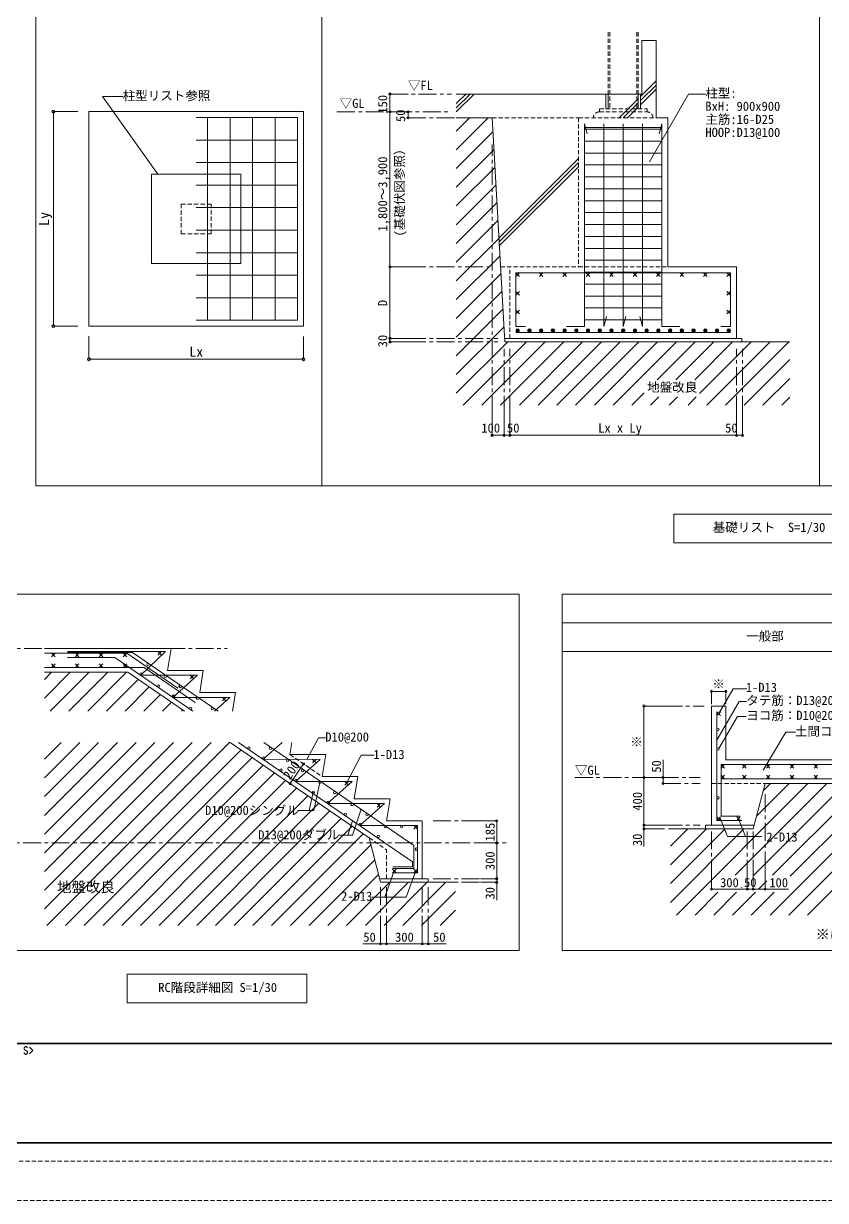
# Model space of a CAD drawing. Units: millimetres on the paper, enlarged 250 times, with parts at 1:30. Extents: x -1357173 to 354336, y -75979 to 4293964.
# Drawn here: x 201028 to 257079, y -73376 to 8912 of the extents above; entities that cross this region are included whole.
import ezdxf
from ezdxf.enums import TextEntityAlignment as Align

# ---------------------------------------------------------------- set-up
doc = ezdxf.new("R2010")
doc.units = ezdxf.units.MM
doc.header["$LTSCALE"] = 250
doc.header["$PDMODE"] = 32
doc.header["$PDSIZE"] = 150
doc.linetypes.add('CHAIN1', pattern=[8, 5, -1, 1, -1])
doc.linetypes.add('DASHED1', pattern=[1.8, 1.2, -0.6])
for name, color, linetype, lineweight in [('1-0', 3, 'Continuous', 13), ('1-1', 7, 'Continuous', 9), ('1-2', 4, 'Continuous', 5), ('1-5', 7, 'Continuous', 9), ('1-7', 4, 'Continuous', 5), ('1-8', 7, 'Continuous', 9), ('1-F', 4, 'CHAIN1', 5), ('E-E', 1, 'Continuous', 18), ('E-F', 7, 'DASHED1', 9), ('F-0', 2, 'Continuous', 18)]:
    doc.layers.add(name, color=color, linetype=linetype, lineweight=lineweight)
doc.styles.add('ＭＳ ゴシック', font='')
doc.styles.get('ＭＳ ゴシック').set_extended_font_data('MS Gothic')

# ---------------------------------------------------------------- blocks, each defined once
blk = doc.blocks.new('_Small')
at = {"layer": 'E-E'}
blk.add_circle((0, 0), 62.5, dxfattribs=at)

msp = doc.modelspace()

# ---------------------------------------------------------------- linework, layer by layer
at = {"layer": '1-0'}
for p, q in [((201888.5, 65051.6), (201888.5, -23413.7)), ((221888.5, 65051.6), (221888.5, -23413.7)), ((256667.3, 65051.6), (256667.3, -23413.7)), ((244235.5, 7734.9), (245235.5, 7734.9)), ((244235.5, 7734.9), (244235.5, 3984.9)), ((245235.5, 7734.9), (245235.5, 2318.2)), ((231277.2, 3984.9), (244235.5, 3984.9)), ((241735.5, 2943.2), (241735.5, 3984.9)), ((241902.2, 3984.9), (241902.2, 2943.2)), ((243985.5, 2943.2), (243985.5, 3984.9)), ((244152.2, 3984.9), (244152.2, 2943.2)), ((205598.3, 2751.1), (220598.3, 2751.1)), ((205598.3, 2751.1), (205598.3, -12248.9)), ((220598.3, 2751.1), (220598.3, -12248.9)), ((241902.2, 2943.2), (241735.5, 2943.2)), ((244152.2, 2943.2), (243985.5, 2943.2)), ((231277.2, 2318.2), (233777.2, 2318.2)), ((234660.5, -13348.5), (233777.2, 2318.2)), ((245235.5, 2318.2), (246068.9, 2318.2)), ((246068.9, 2318.2), (246068.9, -8067.9)), ((209973.3, -1623.9), (209973.3, -7873.9)), ((213098.3, -1623.9), (209973.3, -1623.9)), ((213098.3, -1623.9), (216223.3, -1623.9)), ((216223.3, -1623.9), (216223.3, -7873.9)), ((209973.3, -7873.9), (213098.3, -7873.9)), ((216223.3, -7873.9), (213098.3, -7873.9)), ((246068.9, -8098.5), (250860.5, -8098.5)), ((250860.5, -13098.5), (250860.5, -8098.5)), ((205598.3, -12248.9), (220598.3, -12248.9)), ((234646.4, -13098.5), (251227.2, -13098.5)), ((251227.2, -13348.5), (251227.2, -13098.5)), ((234660.5, -13348.5), (254586.2, -13348.5)), ((201888.5, -23413.7), (291915.5, -23413.7)), ((246475.9, -25391.8), (246475.9, -27391.8)), ((259724.9, -25391.8), (246475.9, -25391.8)), ((246475.9, -27391.8), (259724.9, -27391.8)), ((193447.1, -30987.7), (235669.9, -30987.7)), ((235669.9, -30987.7), (235669.9, -55895.5)), ((238669, -30987.7), (295335.6, -30987.7)), ((238669, -30987.7), (238669, -55895.5)), ((238669, -32987.7), (295335.6, -32987.7)), ((211338.6, -34781.4), (202490.3, -34781.4)), ((211088.6, -36325.5), (211338.6, -34781.4)), ((238669, -34987.7), (295335.6, -34987.7)), ((202490.3, -36448.1), (208321.7, -36448.1)), ((208321.7, -36448.1), (212274.7, -39160.9)), ((213588.6, -36325.5), (211088.6, -36325.5)), ((213338.6, -37869.6), (213588.6, -36325.5)), ((215838.6, -37869.6), (213338.6, -37869.6)), ((215629.6, -39160.9), (215838.6, -37869.6)), ((249114.4, -47140), (249114.4, -38806.7)), ((249114.4, -38806.7), (250114.4, -38806.7)), ((250114.4, -42556.7), (250114.4, -38806.7)), ((215470.6, -41354.1), (225184.9, -48020.8)), ((219648.9, -42200.2), (219785.9, -41354.1)), ((222148.9, -42200.2), (219648.9, -42200.2)), ((221898.9, -43744.3), (222148.9, -42200.2)), ((264947.8, -42556.7), (250114.4, -42556.7)), ((224398.9, -43744.3), (221898.9, -43744.3)), ((224148.9, -45288.4), (224398.9, -43744.3)), ((252031.1, -47390), (252864.4, -44223.4)), ((264947.8, -44223.4), (252864.4, -44223.4)), ((226648.9, -45288.4), (224148.9, -45288.4)), ((226398.9, -46832.6), (226648.9, -45288.4)), ((228898.9, -46832.6), (226398.9, -46832.6)), ((228898.9, -46832.6), (228898.9, -48376.7)), ((252031.1, -47390), (246114.4, -47390)), ((248697.8, -47140), (252070.8, -47140)), ((248697.8, -47140), (248697.8, -47390)), ((225982.2, -51126.7), (225184.9, -48020.8)), ((228898.9, -48376.7), (228898.9, -50876.7)), ((225918.1, -50876.7), (226398.9, -50876.7)), ((228898.9, -50876.7), (226398.9, -50876.7)), ((228898.9, -50876.7), (229315.6, -50876.7)), ((229315.6, -50876.7), (229315.6, -51126.7)), ((226398.9, -51126.7), (225982.2, -51126.7)), ((229315.6, -51126.7), (226398.9, -51126.7)), ((229315.6, -51126.7), (231211, -51126.7)), ((235669.9, -55895.5), (193447.1, -55895.5)), ((238669, -55895.5), (267002.3, -55895.5)), ((208280.9, -57563.5), (220836.1, -57563.5)), ((208280.9, -59563.5), (208280.9, -57563.5)), ((220836.1, -57563.5), (220836.1, -59563.5)), ((208280.9, -59563.5), (220836.1, -59563.5))]:
    msp.add_line(p, q, dxfattribs=at)
at = {"layer": '1-0', "linetype": 'DASHED1'}
for p, q in [((233777.2, 2318.2), (239818.9, 2318.2)), ((239818.9, 2318.2), (245235.5, 2318.2)), ((239818.9, 2318.2), (239818.9, -8098.5)), ((234372.2, -8098.5), (239818.9, -8098.5)), ((235027.2, -13098.5), (235027.2, -8098.5)), ((239818.9, -8098.5), (246068.9, -8098.5)), ((219648.9, -42200.2), (221898.9, -43744.3)), ((249114.4, -44223.4), (252864.4, -44223.4)), ((225184.9, -48020.8), (226398.9, -48854)), ((226398.9, -50876.7), (226398.9, -48854))]:
    msp.add_line(p, q, dxfattribs=at)
at = {"layer": '1-0'}
msp.add_point((226641, -13348.5), dxfattribs=at)
at = {"layer": '1-1', "color": 4, "linetype": 'DASHED1', "lineweight": 5}
for p, q in [((241902.2, 8301.4), (241902.2, 2943.2)), ((242002.2, 8301.4), (242002.2, 2943.2)), ((243885.5, 8301.4), (243885.5, 2943.2)), ((243985.5, 8301.4), (243985.5, 2943.2)), ((241277.2, 2734.9), (241277.2, 2943.2)), ((241277.2, 2943.2), (244610.5, 2943.2)), ((241277.2, 2734.9), (244610.5, 2734.9)), ((244610.5, 2734.9), (244610.5, 2943.2))]:
    msp.add_line(p, q, dxfattribs=at)
at = {"layer": '1-1'}
for p, q in [((213098.3, 2334.4), (220181.6, 2334.4)), ((213885.3, 2334.4), (213885.3, -11832.3)), ((215459.4, 2334.4), (215459.4, -11832.3)), ((217033.4, 2334.4), (217033.4, -11832.3)), ((218607.5, 2334.4), (218607.5, -11832.3)), ((220181.6, 2334.4), (220181.6, -11832.3)), ((213098.3, 760.3), (220181.6, 760.3)), ((213098.3, -813.7), (220181.6, -813.7)), ((213098.3, -2387.8), (220181.6, -2387.8)), ((213098.3, -3961.9), (220181.6, -3961.9)), ((213098.3, -5536), (220181.6, -5536)), ((213098.3, -7110), (220181.6, -7110)), ((213098.3, -8684.1), (220181.6, -8684.1)), ((235443.9, -8515.1), (250443.9, -8515.1)), ((235443.9, -12265.1), (235443.9, -8515.1)), ((235443.9, -8515.1), (235693.9, -8765.1)), ((235693.9, -8515.1), (235443.9, -8765.1)), ((237082.8, -8515.1), (237332.8, -8765.1)), ((237332.8, -8515.1), (237082.8, -8765.1)), ((238721.7, -8515.1), (238971.7, -8765.1)), ((238971.7, -8515.1), (238721.7, -8765.1)), ((240360.5, -8515.1), (240610.5, -8765.1)), ((240610.5, -8515.1), (240360.5, -8765.1)), ((241999.4, -8515.1), (242249.4, -8765.1)), ((242249.4, -8515.1), (241999.4, -8765.1)), ((243638.3, -8515.1), (243888.3, -8765.1)), ((243888.3, -8515.1), (243638.3, -8765.1)), ((245277.2, -8515.1), (245527.2, -8765.1)), ((245527.2, -8515.1), (245277.2, -8765.1)), ((246916.1, -8515.1), (247166.1, -8765.1)), ((247166.1, -8515.1), (246916.1, -8765.1)), ((248555, -8515.1), (248805, -8765.1)), ((248805, -8515.1), (248555, -8765.1)), ((250193.9, -8515.1), (250443.9, -8765.1)), ((250443.9, -8515.1), (250193.9, -8765.1)), ((250443.9, -12265.1), (250443.9, -8515.1)), ((235443.9, -9820.7), (235693.9, -10070.7)), ((235693.9, -9820.7), (235443.9, -10070.7)), ((250193.9, -9820.7), (250443.9, -10070.7)), ((250443.9, -9820.7), (250193.9, -10070.7)), ((213098.3, -10258.2), (220181.6, -10258.2)), ((235443.9, -11126.2), (235693.9, -11376.2)), ((235693.9, -11126.2), (235443.9, -11376.2)), ((250193.9, -11126.2), (250443.9, -11376.2)), ((250443.9, -11126.2), (250193.9, -11376.2)), ((213098.3, -11832.3), (220181.6, -11832.3)), ((236110.5, -12265.1), (235443.9, -12265.1)), ((249777.2, -12265.1), (250443.9, -12265.1)), ((235443.9, -12681.8), (250443.9, -12681.8)), ((202490.3, -35114.7), (208237.1, -35114.7)), ((203237.1, -35364.7), (202987.1, -35114.7)), ((202987.1, -35364.7), (203237.1, -35114.7)), ((210947, -34989.7), (204091.8, -34989.7)), ((208655, -35059.6), (204091.8, -35059.6)), ((204653.8, -35364.7), (204903.8, -35114.7)), ((204903.8, -35364.7), (204653.8, -35114.7)), ((206320.5, -35364.7), (206570.5, -35114.7)), ((206570.5, -35364.7), (206320.5, -35114.7)), ((208237.1, -35364.7), (207987.1, -35114.7)), ((207987.1, -35364.7), (208237.1, -35114.7)), ((208237.1, -35114.7), (211810, -37566.7)), ((208655, -35059.6), (214631.1, -39160.9)), ((209220.2, -36657), (210947, -34989.7)), ((210673.8, -35239.7), (210423.8, -34989.7)), ((210423.8, -35239.7), (210673.8, -34989.7)), ((209456.4, -36114.7), (202490.3, -36114.7)), ((203237.1, -35864.7), (202987.1, -36114.7)), ((202987.1, -35864.7), (203237.1, -36114.7)), ((207399.9, -35411.2), (204091.8, -35411.2)), ((204903.8, -35864.7), (204653.8, -36114.7)), ((204653.8, -35864.7), (204903.8, -36114.7)), ((206570.5, -35864.7), (206320.5, -36114.7)), ((206320.5, -35864.7), (206570.5, -36114.7)), ((212863.8, -39160.9), (207399.9, -35411.2)), ((208237.1, -35864.7), (207987.1, -36114.7)), ((207987.1, -35864.7), (208237.1, -36114.7)), ((209456.4, -36114.7), (213029.3, -38566.7)), ((213197, -36658.8), (209220.2, -36657)), ((211470.2, -38201.2), (213197, -36658.8)), ((212923.8, -36908.8), (212673.8, -36658.8)), ((212673.8, -36908.8), (212923.8, -36658.8)), ((215447, -38203), (211470.2, -38201.2)), ((214374.5, -39160.9), (215447, -38203)), ((215173.8, -38453), (214923.8, -38203)), ((214923.8, -38453), (215173.8, -38203)), ((249489.4, -39223.4), (249489.4, -46806.7)), ((249739.4, -39473.4), (249489.4, -39223.4)), ((249489.4, -39473.4), (249739.4, -39223.4)), ((228223.7, -49702), (216059.7, -41354.1)), ((217780.5, -42531.7), (219099, -41354.1)), ((217826.9, -41354.1), (228314.4, -48551.4)), ((221757.3, -42533.5), (217780.5, -42531.7)), ((220030.5, -44075.9), (221757.3, -42533.5)), ((221484, -42783.5), (221234, -42533.5)), ((221234, -42783.5), (221484, -42533.5)), ((249781.1, -42890), (249781.1, -46515)), ((249781.1, -42890), (264947.8, -42890)), ((250031.1, -43140), (249781.1, -42890)), ((249781.1, -43140), (250031.1, -42890)), ((251531.1, -43140), (251281.1, -42890)), ((251281.1, -43140), (251531.1, -42890)), ((253197.8, -43140), (252947.8, -42890)), ((252947.8, -43140), (253197.8, -42890)), ((254864.4, -43140), (254614.4, -42890)), ((254614.4, -43140), (254864.4, -42890)), ((256531.1, -43140), (256281.1, -42890)), ((256281.1, -43140), (256531.1, -42890)), ((224007.3, -44077.7), (220030.5, -44075.9)), ((222280.5, -45620), (224007.3, -44077.7)), ((223734, -44327.7), (223484, -44077.7)), ((223484, -44327.7), (223734, -44077.7)), ((250031.1, -43640), (249781.1, -43890)), ((249781.1, -43640), (250031.1, -43890)), ((249781.1, -43890), (264947.8, -43890)), ((251531.1, -43640), (251281.1, -43890)), ((251281.1, -43640), (251531.1, -43890)), ((253197.8, -43640), (252947.8, -43890)), ((252947.8, -43640), (253197.8, -43890)), ((254864.4, -43640), (254614.4, -43890)), ((254614.4, -43640), (254864.4, -43890)), ((256531.1, -43640), (256281.1, -43890)), ((256281.1, -43640), (256531.1, -43890)), ((226257.3, -45621.8), (222280.5, -45620)), ((224530.5, -47164.1), (226257.3, -45621.8)), ((225984, -45871.8), (225734, -45621.8)), ((225734, -45871.8), (225984, -45621.8)), ((249489.4, -46806.7), (249739.4, -46556.7)), ((249739.4, -46806.7), (249489.4, -46556.7)), ((249489.4, -46806.7), (251239.4, -46806.7)), ((249781.1, -46515), (251122.8, -46515)), ((250872.8, -46806.7), (251122.8, -46556.7)), ((251122.8, -46806.7), (250872.8, -46556.7)), ((228565.6, -47165.9), (224530.5, -47164.1)), ((228565.6, -47415.9), (228315.6, -47165.9)), ((228315.6, -47415.9), (228565.6, -47165.9)), ((228314.4, -48551.4), (228314.4, -50174.2)), ((228314.4, -50174.2), (226815.6, -50174.2)), ((228223.7, -50054.3), (226845.5, -50054.3)), ((228223.7, -49702), (228223.7, -50054.3)), ((227065.6, -50460), (226815.6, -50210)), ((226815.6, -50460), (227065.6, -50210)), ((228565.6, -50460), (228315.6, -50210)), ((228315.6, -50460), (228565.6, -50210))]:
    msp.add_line(p, q, dxfattribs=at)
msp.add_lwpolyline([(228565.6, -47165.9), (228565.6, -50460), (226815.6, -50460)], dxfattribs=at)
for centre, radius in [((235568.9, -12556.8), 125), ((235568.9, -12556.8), 108.3), ((235568.9, -12556.8), 91.7), ((235568.9, -12556.8), 75), ((235568.9, -12556.8), 58.3), ((235568.9, -12556.8), 41.7), ((235568.9, -12556.8), 25), ((235568.9, -12556.8), 8.33), ((236388.3, -12556.8), 125), ((236388.3, -12556.8), 108.3), ((236388.3, -12556.8), 91.7), ((236388.3, -12556.8), 75), ((236388.3, -12556.8), 58.3), ((236388.3, -12556.8), 41.7), ((236388.3, -12556.8), 25), ((236388.3, -12556.8), 8.33), ((237207.8, -12556.8), 125), ((237207.8, -12556.8), 108.3), ((237207.8, -12556.8), 91.7), ((237207.8, -12556.8), 75), ((237207.8, -12556.8), 58.3), ((237207.8, -12556.8), 41.7), ((237207.8, -12556.8), 25), ((237207.8, -12556.8), 8.33), ((238027.2, -12556.8), 125), ((238027.2, -12556.8), 108.3), ((238027.2, -12556.8), 91.7), ((238027.2, -12556.8), 75), ((238027.2, -12556.8), 58.3), ((238027.2, -12556.8), 41.7), ((238027.2, -12556.8), 25), ((238027.2, -12556.8), 8.33), ((238846.7, -12556.8), 125), ((238846.7, -12556.8), 108.3), ((238846.7, -12556.8), 91.7), ((238846.7, -12556.8), 75), ((238846.7, -12556.8), 58.3), ((238846.7, -12556.8), 41.7), ((238846.7, -12556.8), 25), ((238846.7, -12556.8), 8.33), ((239666.1, -12556.8), 125), ((239666.1, -12556.8), 108.3), ((239666.1, -12556.8), 91.7), ((239666.1, -12556.8), 75), ((239666.1, -12556.8), 58.3), ((239666.1, -12556.8), 41.7), ((239666.1, -12556.8), 25), ((239666.1, -12556.8), 8.33), ((240485.5, -12556.8), 125), ((240485.5, -12556.8), 108.3), ((240485.5, -12556.8), 91.7), ((240485.5, -12556.8), 75), ((240485.5, -12556.8), 58.3), ((240485.5, -12556.8), 41.7), ((240485.5, -12556.8), 25), ((240485.5, -12556.8), 8.33), ((241305, -12556.8), 125), ((241305, -12556.8), 108.3), ((241305, -12556.8), 91.7), ((241305, -12556.8), 75), ((241305, -12556.8), 58.3), ((241305, -12556.8), 41.7), ((241305, -12556.8), 25), ((241305, -12556.8), 8.33), ((242124.4, -12556.8), 125), ((242124.4, -12556.8), 108.3), ((242124.4, -12556.8), 91.7), ((242124.4, -12556.8), 75), ((242124.4, -12556.8), 58.3), ((242124.4, -12556.8), 41.7), ((242124.4, -12556.8), 25), ((242124.4, -12556.8), 8.33), ((242943.9, -12556.8), 125), ((242943.9, -12556.8), 108.3), ((242943.9, -12556.8), 91.7), ((242943.9, -12556.8), 75), ((242943.9, -12556.8), 58.3), ((242943.9, -12556.8), 41.7), ((242943.9, -12556.8), 25), ((242943.9, -12556.8), 8.33), ((243763.3, -12556.8), 125), ((243763.3, -12556.8), 108.3), ((243763.3, -12556.8), 91.7), ((243763.3, -12556.8), 75), ((243763.3, -12556.8), 58.3), ((243763.3, -12556.8), 41.7), ((243763.3, -12556.8), 25), ((243763.3, -12556.8), 8.33), ((244582.8, -12556.8), 125), ((244582.8, -12556.8), 108.3), ((244582.8, -12556.8), 91.7), ((244582.8, -12556.8), 75), ((244582.8, -12556.8), 58.3), ((244582.8, -12556.8), 41.7), ((244582.8, -12556.8), 25), ((244582.8, -12556.8), 8.33), ((245402.2, -12556.8), 125), ((245402.2, -12556.8), 108.3), ((245402.2, -12556.8), 91.7), ((245402.2, -12556.8), 75), ((245402.2, -12556.8), 58.3), ((245402.2, -12556.8), 41.7), ((245402.2, -12556.8), 25), ((245402.2, -12556.8), 8.33), ((246221.7, -12556.8), 125), ((246221.7, -12556.8), 108.3), ((246221.7, -12556.8), 91.7), ((246221.7, -12556.8), 75), ((246221.7, -12556.8), 58.3), ((246221.7, -12556.8), 41.7), ((246221.7, -12556.8), 25), ((246221.7, -12556.8), 8.33), ((247041.1, -12556.8), 125), ((247041.1, -12556.8), 108.3), ((247041.1, -12556.8), 91.7), ((247041.1, -12556.8), 75), ((247041.1, -12556.8), 58.3), ((247041.1, -12556.8), 41.7), ((247041.1, -12556.8), 25), ((247041.1, -12556.8), 8.33), ((247860.5, -12556.8), 125), ((247860.5, -12556.8), 108.3), ((247860.5, -12556.8), 91.7), ((247860.5, -12556.8), 75), ((247860.5, -12556.8), 58.3), ((247860.5, -12556.8), 41.7), ((247860.5, -12556.8), 25), ((247860.5, -12556.8), 8.33), ((248680, -12556.8), 125), ((248680, -12556.8), 108.3), ((248680, -12556.8), 91.7), ((248680, -12556.8), 75), ((248680, -12556.8), 58.3), ((248680, -12556.8), 41.7), ((248680, -12556.8), 25), ((248680, -12556.8), 8.33), ((249499.4, -12556.8), 125), ((249499.4, -12556.8), 108.3), ((249499.4, -12556.8), 91.7), ((249499.4, -12556.8), 75), ((249499.4, -12556.8), 58.3), ((249499.4, -12556.8), 41.7), ((249499.4, -12556.8), 25), ((249499.4, -12556.8), 8.33), ((250318.9, -12556.8), 125), ((250318.9, -12556.8), 108.3), ((250318.9, -12556.8), 91.7), ((250318.9, -12556.8), 75), ((250318.9, -12556.8), 58.3), ((250318.9, -12556.8), 41.7), ((250318.9, -12556.8), 25), ((250318.9, -12556.8), 8.33), ((209726, -35895.7), 83.3), ((209247.2, -36573.7), 83.3), ((210938.1, -36727.5), 83.3), ((210466.6, -37414.7), 83.3), ((211976, -37439.8), 83.3), ((211510.7, -38117.8), 83.3), ((213188.1, -38271.7), 83.3), ((212716.6, -38958.8), 83.3), ((214226, -38983.9), 83.3), ((249572.8, -40431.7), 83.3), ((216776.8, -41745.3), 83.3), ((218286.3, -41770.4), 83.3), ((249572.8, -41806.7), 83.3), ((217820.9, -42448.4), 83.3), ((219498.4, -42602.2), 83.3), ((219026.8, -43289.4), 83.3), ((220536.3, -43314.5), 83.3), ((220070.9, -43992.6), 83.3), ((221748.4, -44146.4), 83.3), ((221276.8, -44833.5), 83.3), ((222786.3, -44858.6), 83.3), ((249572.8, -45223.4), 83.3), ((222320.9, -45536.7), 83.3), ((223998.4, -45690.5), 83.3), ((223526.8, -46377.6), 83.3), ((225036.3, -46402.8), 83.3), ((224570.9, -47080.8), 83.3), ((226306.7, -47234.6), 83.3), ((227457.6, -47248.7), 83.3), ((225835.2, -47921.7), 83.3), ((228482.3, -48813), 83.3)]:
    msp.add_circle(centre, radius, dxfattribs=at)
at = {"layer": '1-1', "color": 4, "linetype": 'DASHED1', "lineweight": 5}
for centre, start, end in [((241277.2, 2318.2), 90, 180), ((244610.5, 2318.2), 0, 90)]:
    msp.add_arc(centre, 416.7, start, end, dxfattribs=at)
at = {"layer": '1-2'}
for p, q in [((244152.2, 3817.9), (245235.5, 4901.2)), ((244152.2, 3526.2), (245235.5, 4609.6)), ((244152.2, 3234.6), (245235.5, 4317.9)), ((231277.2, 2733.9), (232528.1, 3984.9)), ((231277.2, 3025.6), (232236.5, 3984.9)), ((231277.2, 3317.3), (231944.8, 3984.9)), ((242652.5, 2318.2), (243985.5, 3651.2)), ((242944.2, 2318.2), (243985.5, 3359.6)), ((243235.8, 2318.2), (243985.5, 3067.9)), ((231277.2, 84.2), (233511.2, 2318.2)), ((231277.2, 1393.8), (232201.6, 2318.2)), ((231277.2, -1225.4), (233832.9, 1330.3)), ((231277.2, -2535.1), (233902.8, 90.5)), ((234250.9, -6083.4), (239818.9, -515.4)), ((234266.5, -6359.5), (239818.9, -807.1)), ((231277.2, -3844.7), (233972.7, -1149.2)), ((234282, -6635.6), (239818.9, -1098.8)), ((231277.2, -5154.3), (234042.6, -2388.9)), ((231277.2, -6463.9), (234112.5, -3628.6)), ((231277.2, -7773.5), (234182.4, -4868.3)), ((231277.2, -9083.2), (234252.3, -6108.1)), ((231277.2, -10392.8), (234322.2, -7347.8)), ((231277.2, -11702.4), (234392.1, -8587.5)), ((231277.2, -13012), (234462, -9827.2)), ((231277.2, -14321.6), (234531.9, -11067)), ((231277.2, -15631.3), (234601.8, -12306.7)), ((231277.2, -16940.9), (234869.6, -13348.5)), ((231757.9, -17769.8), (236179.2, -13348.5)), ((233067.5, -17769.8), (237488.9, -13348.5)), ((234377.1, -17769.8), (238798.5, -13348.5)), ((235686.7, -17769.8), (240108.1, -13348.5)), ((236996.4, -17769.8), (241417.7, -13348.5)), ((238306, -17769.8), (242727.4, -13348.5)), ((239615.6, -17769.8), (244037, -13348.5)), ((240925.2, -17769.8), (245346.6, -13348.5)), ((242234.9, -17769.8), (246656.2, -13348.5)), ((245318.4, -15995.9), (247965.8, -13348.5)), ((246628.1, -15995.9), (249275.5, -13348.5)), ((247937.7, -15995.9), (250585.1, -13348.5)), ((248282.9, -16960.3), (251894.7, -13348.5)), ((248783, -17769.8), (253204.3, -13348.5)), ((250092.6, -17769.8), (254513.9, -13348.5)), ((251402.2, -17769.8), (254586.2, -14585.8)), ((252711.8, -17769.8), (254586.2, -15895.4)), ((243544.5, -17769.8), (244416.1, -16898.2)), ((244854.1, -17769.8), (245424.9, -17199.1)), ((246163.7, -17769.8), (246734.5, -17199.1)), ((247473.3, -17769.8), (248044.1, -17199.1)), ((254021.4, -17769.8), (254586.2, -17205.1)), ((246656.9, -53423.9), (255857.4, -44223.4)), ((250761.6, -50628.8), (257167, -44223.4)), ((252075.4, -50624.7), (258476.7, -44223.4)), ((252263.2, -46508), (254547.8, -44223.4)), ((252730.9, -44730.6), (253238.2, -44223.4)), ((253205, -53423.9), (262405.5, -44223.4)), ((253380.9, -50628.8), (259786.3, -44223.4)), ((254514.6, -53423.9), (263715.2, -44223.4)), ((254621.2, -50698.1), (261095.9, -44223.4)), ((255824.3, -53423.9), (264947.8, -44300.4)), ((246239.4, -52531.7), (251381.1, -47390)), ((246239.4, -51222.1), (250071.5, -47390)), ((246239.4, -49912.5), (248761.9, -47390)), ((246239.4, -48602.9), (247452.3, -47390)), ((247966.5, -53423.9), (249561.8, -51828.6)), ((249276.2, -53423.9), (250871.4, -51828.6)), ((250585.8, -53423.9), (252185.2, -51824.5)), ((251179.3, -51520.8), (251221.2, -51478.9)), ((251895.4, -53423.9), (253490.7, -51828.6)), ((252421, -51588.7), (252988.1, -51021.5))]:
    msp.add_line(p, q, dxfattribs=at)
at = {"layer": '1-5'}
for p, q in [((240423.1, 1201.5), (240235.5, 1901.5)), ((240235.5, 1901.5), (240235.5, -12265.1)), ((240235.5, 1651.5), (245652.2, 1651.5)), ((241589.7, 1901.5), (241589.7, -12265.1)), ((242943.9, 1901.5), (242943.9, -12265.1)), ((244298, 1901.5), (244298, -12265.1)), ((245464.6, 1201.5), (245652.2, 1901.5)), ((245652.2, 1901.5), (245652.2, -12265.1)), ((240235.5, 1526.5), (245652.2, 1526.5)), ((240235.5, 693.2), (245652.2, 693.2)), ((240235.5, -140.1), (245652.2, -140.1)), ((240235.5, -973.5), (245652.2, -973.5)), ((240235.5, -1806.8), (245652.2, -1806.8)), ((240235.5, -2640.1), (245652.2, -2640.1)), ((240235.5, -3473.5), (245652.2, -3473.5)), ((240235.5, -4306.8), (245652.2, -4306.8)), ((240235.5, -5140.1), (245652.2, -5140.1)), ((240235.5, -5973.5), (245652.2, -5973.5)), ((240235.5, -6806.8), (245652.2, -6806.8)), ((240235.5, -7640.1), (245652.2, -7640.1)), ((240235.5, -8473.5), (245652.2, -8473.5)), ((240235.5, -9306.8), (245652.2, -9306.8)), ((240235.5, -10140.1), (245652.2, -10140.1)), ((240235.5, -10973.5), (245652.2, -10973.5)), ((238985.5, -12265.1), (240235.5, -12265.1)), ((240235.5, -11806.8), (245652.2, -11806.8)), ((241589.7, -12265.1), (241777.3, -11565.1)), ((242943.9, -12265.1), (243131.4, -11565.1)), ((244298, -12265.1), (244110.5, -11565.1)), ((245652.2, -12265.1), (246902.2, -12265.1))]:
    msp.add_line(p, q, dxfattribs=at)
at = {"layer": '1-5', "linetype": 'DASHED1'}
for p, q in [((212056.6, -3707.3), (212056.6, -5790.6)), ((214139.9, -3707.3), (212056.6, -3707.3)), ((214139.9, -5790.6), (214139.9, -3707.3)), ((212056.6, -5790.6), (214139.9, -5790.6))]:
    msp.add_line(p, q, dxfattribs=at)
at = {"layer": '1-7'}
for p, q in [((226641, 3984.9), (227900.6, 3984.9)), ((203113.4, 2751.1), (203113.4, -12248.9)), ((204814, 2751.1), (203113.4, 2751.1)), ((226641, 2734.9), (226641, -8098.5)), ((227900.6, 2734.9), (227900.6, 2318.2)), ((226641, -8098.5), (226641, -13098.5)), ((226641, -8098.5), (227900.6, -8098.5)), ((204814, -12248.9), (203113.4, -12248.9)), ((205598.3, -12950.1), (205598.3, -14562)), ((220598.3, -12970), (220598.3, -14562)), ((226641, -13098.5), (226641, -13348.5)), ((226641, -13098.5), (227900.6, -13098.5)), ((226641, -13348.5), (227900.6, -13348.5)), ((220598.3, -14562), (205598.3, -14562)), ((233777.2, -19878.5), (233777.2, -18363.7)), ((234610.5, -19878.5), (234610.5, -18363.7)), ((235027.2, -19878.5), (235027.2, -18363.7)), ((235027.2, -19878.5), (235027.2, -18363.7)), ((250860.5, -19878.5), (250860.5, -18363.7)), ((233777.2, -19878.5), (234610.5, -19878.5)), ((234610.5, -19878.5), (235027.2, -19878.5)), ((235027.2, -19878.5), (250860.5, -19878.5)), ((202490.3, -38254.6), (204296.8, -36448.1)), ((202490.3, -36945), (202987.2, -36448.1)), ((202893.6, -39160.9), (205606.4, -36448.1)), ((204203.2, -39160.9), (206916.1, -36448.1)), ((205512.9, -39160.9), (208225.7, -36448.1)), ((206822.5, -39160.9), (209041.4, -36941.9)), ((208132.1, -39160.9), (209818, -37474.9)), ((249114.4, -37783), (249114.4, -38668)), ((249114.4, -37783), (250114.4, -37783)), ((250114.4, -37783), (250114.4, -38668)), ((209441.7, -39160.9), (210594.7, -38007.9)), ((210751.3, -39160.9), (211371.3, -38540.9)), ((212061, -39160.9), (212148, -39073.9)), ((244395.6, -38806.7), (244395.6, -43806.7)), ((244395.6, -38806.7), (245829.9, -38806.7)), ((202490.3, -47758.4), (208894.6, -41354.1)), ((202490.3, -46448.8), (207585, -41354.1)), ((202490.3, -45139.2), (206275.3, -41354.1)), ((202490.3, -43829.5), (204965.7, -41354.1)), ((202490.3, -42519.9), (203656.1, -41354.1)), ((203181.6, -48376.7), (210204.2, -41354.1)), ((204491.2, -48376.7), (211513.8, -41354.1)), ((205800.9, -48376.7), (212823.4, -41354.1)), ((207110.5, -48376.7), (214133.1, -41354.1)), ((208420.1, -48376.7), (215454, -41342.8)), ((209729.7, -48376.7), (216230.7, -41875.7)), ((211039.4, -48376.7), (217007.3, -42408.7)), ((245728.9, -43806.7), (245728.9, -42561.3)), ((212349, -48376.7), (217783.9, -42941.7)), ((213658.6, -48376.7), (218560.6, -43474.7)), ((220602.7, -42854.7), (219659.6, -44228.9)), ((220515.2, -42794.7), (220602.7, -42854.7)), ((214968.2, -48376.7), (219337.2, -44007.7)), ((219572.1, -44168.9), (219659.6, -44228.9)), ((244395.6, -43806.7), (244395.6, -47140)), ((245728.9, -43806.7), (244395.6, -43806.7)), ((244395.6, -43806.7), (245829.9, -43806.7)), ((245728.9, -44223.4), (245728.9, -43806.7)), ((216277.8, -48376.7), (220113.8, -44540.7)), ((217587.5, -48376.7), (220890.5, -45073.7)), ((218897.1, -48376.7), (221667.1, -45606.6)), ((220206.7, -48376.7), (222443.7, -46139.6)), ((221516.3, -48376.7), (223220.4, -46672.6)), ((232479.9, -46832.6), (234100.4, -46832.6)), ((234100.4, -48376.7), (234100.4, -46832.6)), ((222825.9, -48376.7), (223997, -47205.6)), ((245829.9, -47140), (244395.6, -47140)), ((244395.6, -47140), (244395.6, -47390)), ((245829.9, -47140), (244395.6, -47140)), ((244395.6, -47390), (244395.6, -48635.4)), ((245829.9, -47390), (244395.6, -47390)), ((202490.3, -52996.9), (207110.5, -48376.7)), ((202490.3, -51687.3), (205800.9, -48376.7)), ((202490.3, -50377.6), (204491.2, -48376.7)), ((202490.3, -49068), (203181.6, -48376.7)), ((202655, -54141.8), (208420.1, -48376.7)), ((203964.6, -54141.8), (209729.7, -48376.7)), ((205274.2, -54141.8), (211039.4, -48376.7)), ((206583.9, -54141.8), (212349, -48376.7)), ((207893.5, -54141.8), (213658.6, -48376.7)), ((209203.1, -54141.8), (214968.2, -48376.7)), ((210512.7, -54141.8), (216277.8, -48376.7)), ((211822.3, -54141.8), (217587.5, -48376.7)), ((213132, -54141.8), (218897.1, -48376.7)), ((214441.6, -54141.8), (220206.7, -48376.7)), ((215751.2, -54141.8), (221516.3, -48376.7)), ((217060.8, -54141.8), (222825.9, -48376.7)), ((218370.4, -54141.8), (224135.6, -48376.7)), ((219680.1, -54141.8), (225310.8, -48511.1)), ((224135.6, -48376.7), (224773.7, -47738.6)), ((232712.7, -48376.7), (234100.4, -48376.7)), ((233399.1, -48376.7), (234100.4, -48376.7)), ((234100.4, -50876.7), (234100.4, -48376.7)), ((220989.7, -54141.8), (225578.3, -49553.2)), ((222299.3, -54141.8), (225845.8, -50595.3)), ((232964.7, -50876.7), (234100.4, -50876.7)), ((232964.7, -50876.7), (234100.4, -50876.7)), ((234100.4, -50876.7), (234100.4, -51126.7)), ((249114.4, -50253.2), (249114.4, -51615.1)), ((251614.4, -50253.2), (251614.4, -51615.1)), ((251614.4, -50253.2), (251614.4, -51610.9)), ((252031.1, -50253.2), (252031.1, -51615.1)), ((252031.1, -50253.2), (252031.1, -51610.9)), ((252864.4, -50253.2), (252864.4, -51615.1)), ((223608.9, -54141.8), (226624, -51126.7)), ((224918.5, -54141.8), (227933.7, -51126.7)), ((226228.2, -54141.8), (229243.3, -51126.7)), ((227537.8, -54141.8), (230552.9, -51126.7)), ((228847.4, -54141.8), (231211, -51778.2)), ((232964.7, -51126.7), (234100.4, -51126.7)), ((234100.4, -51126.7), (234100.4, -52372)), ((251614.4, -51615.1), (249114.4, -51615.1)), ((251614.4, -51610.9), (252031.1, -51610.9)), ((252031.1, -51615.1), (252864.4, -51615.1)), ((252864.4, -51615.1), (254495.6, -51615.1)), ((230157, -54141.8), (231211, -53087.9)), ((225982.2, -54469.3), (225982.2, -55430.3)), ((226398.9, -54469.3), (226398.9, -55430.3)), ((226398.9, -54469.3), (226398.9, -55430.3)), ((228898.9, -54469.3), (228898.9, -55430.3)), ((228898.9, -54469.3), (228898.9, -55430.3)), ((229315.6, -54469.3), (229315.6, -55430.3)), ((225982.2, -55430.3), (224736.9, -55430.3)), ((226398.9, -55430.3), (225982.2, -55430.3)), ((228898.9, -55430.3), (226398.9, -55430.3)), ((228898.9, -55430.3), (229315.6, -55430.3)), ((229315.6, -55430.3), (230560.9, -55430.3))]:
    msp.add_line(p, q, dxfattribs=at)
for points in [[(226641, 3984.9), (226641, 2734.9), (227900.6, 2734.9)], [(250860.5, -19878.5), (251277.2, -19878.5), (251277.2, -18363.7)]]:
    msp.add_lwpolyline(points, dxfattribs=at)
at = {"layer": '1-7', "color": 7}
for p in [(226641, 3984.9), (226641, 2734.9), (227900.6, 2734.9), (227900.6, 2318.2), (226641, -8098.5), (226641, -13098.5), (233777.2, -19878.5), (234610.5, -19878.5), (235027.2, -19878.5), (250860.5, -19878.5), (251277.2, -19878.5)]:
    msp.add_point(p, dxfattribs=at)
at = {"layer": '1-7'}
for p in [(249114.4, -37783), (250114.4, -37783)]:
    msp.add_point(p, dxfattribs=at)
at = {"layer": '1-8'}
for p, q in [((244787, -759.6), (247516.1, 3967.4)), ((247516.1, 3967.4), (248684.3, 3967.4)), ((249489.4, -41204), (251058, -38487.2)), ((251058, -38487.2), (251556.7, -38487.2)), ((221748.4, -44146.4), (221329.6, -46118)), ((221329.6, -46118), (221001.5, -46118)), ((224031.8, -46825.2), (223687.4, -47828.6)), ((249727.5, -46640.8), (250228.8, -47930.3)), ((251003.1, -46687), (251486.4, -47930.3)), ((252637.3, -47930.3), (250228.8, -47930.3)), ((226282.2, -52160), (226940.6, -50335))]:
    msp.add_line(p, q, dxfattribs=at)
for points in [[(210406.4, -1623.9), (206544.6, 3810.6), (207979.7, 3810.6)], [(249631.6, -39331.2), (250629.6, -37602.7), (251579.3, -37602.7)], [(249634.7, -41772.9), (250929.9, -39529.6), (251540, -39529.6)], [(220819.8, -42533.1), (221636.6, -41033.8), (222135.8, -41033.8)], [(252722.9, -43296.1), (254308, -40630.6), (254985.3, -40630.6)], [(223609, -44202.7), (224635, -42250.9), (225543.5, -42250.9)], [(221276.8, -44833.5), (221001.5, -46118), (220201.7, -46118)], [(224618.6, -46015.1), (224022.9, -47828.6), (223048.6, -47828.6)], [(228440.6, -50335), (227782.2, -52160), (225361.8, -52160)]]:
    msp.add_lwpolyline(points, dxfattribs=at)
at = {"layer": '1-F'}
for p, q in [((226641, 3984.9), (230945.6, 3984.9)), ((222934.9, 2734.9), (230945.6, 2734.9)), ((227900.6, 2318.2), (232568.4, 2318.2)), ((233777.2, -18363.7), (233777.2, 448.9)), ((227900.6, -8098.5), (233777.2, -8098.5)), ((227900.6, -13098.5), (234180.1, -13098.5)), ((227900.6, -13348.5), (234180.1, -13348.5)), ((234610.5, -18363.7), (234610.5, -13837.1)), ((235027.2, -18363.7), (235027.2, -13837.1)), ((250860.5, -18363.7), (250860.5, -13837.1)), ((251277.2, -18363.7), (251277.2, -13837.1)), ((195065.3, -34781.4), (215264.8, -34781.4)), ((245829.9, -38806.7), (248594.9, -38806.7)), ((239563.2, -43806.7), (248318.4, -43806.7)), ((245728.9, -44223.4), (248318.4, -44223.4)), ((252864.4, -44971.6), (252864.4, -50253.2)), ((229648.9, -46832.6), (232712.7, -46832.6)), ((245829.9, -47140), (248318.4, -47140)), ((249114.4, -47568.5), (249114.4, -50253.2)), ((251614.4, -47568.5), (251614.4, -50253.2)), ((252031.1, -47568.5), (252031.1, -50253.2)), ((195000.6, -48376.7), (234761.7, -48376.7)), ((229648.9, -50876.7), (232964.7, -50876.7)), ((225982.2, -51480.7), (225982.2, -54469.3)), ((226398.9, -51480.7), (226398.9, -54469.3)), ((228898.9, -51480.7), (228898.9, -54469.3)), ((229315.6, -51480.7), (229315.6, -54469.3)), ((229648.9, -51126.7), (232964.7, -51126.7))]:
    msp.add_line(p, q, dxfattribs=at)
at = {"layer": 'E-F'}
msp.add_line((354336.2, -73375.5), (144086.2, -73375.5), dxfattribs=at)
msp.add_lwpolyline([(146711.2, 72374.5), (146711.2, -70625.5), (351711.2, -70625.5)], dxfattribs=at)
at = {"layer": 'F-0', "color": 3, "lineweight": 13}
for p, q in [((150461.3, -62375.5), (347961.2, -62375.5)), ((150461.3, -69325.5), (347961.2, -69325.5)), ((150461.3, -69375.5), (347961.2, -69375.5))]:
    msp.add_line(p, q, dxfattribs=at)
at = {"layer": 'F-0', "color": 6, "lineweight": 20}
for p, q in [((150461.3, -62425.5), (347961.2, -62425.5)), ((201164.4, -62619.2), (201070.6, -62713)), ((201070.6, -62713), (201070.6, -62806.7)), ((201070.6, -62806.7), (201164.4, -62900.5)), ((201070.6, -63088), (201070.6, -63041.1)), ((201164.4, -63181.7), (201070.6, -63088)), ((201211.2, -62619.2), (201164.4, -62619.2)), ((201164.4, -62900.5), (201211.2, -62900.5)), ((201211.2, -63181.7), (201164.4, -63181.7)), ((201305, -62713), (201211.2, -62619.2)), ((201211.2, -62900.5), (201305, -62994.2)), ((201305, -63088), (201211.2, -63181.7)), ((201305, -62994.2), (201305, -63088)), ((201445.6, -62666.1), (201680, -62900.5)), ((201680, -62900.5), (201445.6, -63134.9))]:
    msp.add_line(p, q, dxfattribs=at)

# ---------------------------------------------------------------- block references
at = {"layer": '1-7'}
for p, xscale, yscale, rotation in [((203113.4, 2751.1), 1.6, 1.6, 90), ((203113.4, -12248.9), 1.6, 1.6, 270), ((205598.3, -14562), 1.6, 1.6, 180), ((244395.6, -38806.7), 1.2, 1.2, 90), ((220602.7, -42854.7), 1.2, 1.2, 55.53918), ((219659.6, -44228.9), 1.2, 1.2, 235.53918), ((244395.6, -43806.7), 1.2, 1.2, 270), ((244395.6, -43806.7), 1.2, 1.2, 90), ((245728.9, -43806.7), 1.2, 1.2, 90), ((245728.9, -44223.4), 1.2, 1.2, 270), ((234100.4, -46832.6), 1.2, 1.2, 90), ((244395.6, -47140), 1.2, 1.2, 270), ((244395.6, -47140), 1.2, 1.2, 90), ((244395.6, -47390), 1.2, 1.2, 270), ((234100.4, -48376.7), 1.2, 1.2, 90), ((234100.4, -48376.7), 1.2, 1.2, 270), ((234100.4, -50876.7), 1.2, 1.2, 90), ((234100.4, -50876.7), 1.2, 1.2, 270), ((234100.4, -51126.7), 1.2, 1.2, 270), ((249114.4, -51615.1), 1.2, 1.2, 180), ((251614.4, -51610.9), 1.2, 1.2, 180), ((252031.1, -51615.1), 1.2, 1.2, 180), ((225982.2, -55430.3), 1.2, 1.2, 180), ((226398.9, -55430.3), 1.2, 1.2, 180), ((228898.9, -55430.3), 1.2, 1.2, 180)]:
    msp.add_blockref('_Small', p, dxfattribs=dict(at, xscale=xscale, yscale=yscale, rotation=rotation))
for p, xscale, yscale in [((220598.3, -14562), 1.6, 1.6), ((251614.4, -51615.1), 1.2, 1.2), ((252031.1, -51610.9), 1.2, 1.2), ((252864.4, -51615.1), 1.2, 1.2), ((226398.9, -55430.3), 1.2, 1.2), ((228898.9, -55430.3), 1.2, 1.2), ((229315.6, -55430.3), 1.2, 1.2)]:
    msp.add_blockref('_Small', p, dxfattribs=dict(at, xscale=xscale, yscale=yscale))

# ---------------------------------------------------------------- texts
at = {"layer": '1-0', "color": 7, "style": 'ＭＳ ゴシック'}
for s, p in [('基礎リスト\u3000S=1/30', (249201.4, -26824.9)), ('一般部', (251536, -34427.5)), ('RC階段詳細図 S=1/30', (210442.9, -58996.6))]:
    msp.add_text(s, height=641.5, dxfattribs=at).set_placement(p, align=Align.BOTTOM_LEFT)
at = {"layer": '1-7', "color": 7, "style": 'ＭＳ ゴシック'}
for s, height, rotation, p in [('150', 641.5, 90, (226641, 2609.9)), ('50', 641.5, 90, (227900.6, 2026.5)), ('1,800～3,900', 641.5, 90, (226641, -5625.3)), ('(基礎伏図参照）', 641.5, 90, (227821.5, -5974.2)), ('Ly', 714.5, 90, (203026.6, -5235.4)), ('D', 641.5, 90, (226641, -10848.5)), ('30', 641.5, 90, (226641, -13723.5)), ('※', 641.5, 90, (244399.9, -41739.8)), ('200', 641.5, 55.539, (219801.3, -44108)), ('50', 641.5, 90, (245777.3, -43469.1)), ('400', 641.5, 90, (244443.9, -46120.1)), ('185', 641.5, 90, (234148.8, -48271.4)), ('30', 641.5, 90, (244443.9, -48597.8)), ('300', 641.5, 90, (234148.8, -50278.4)), ('30', 641.5, 90, (234148.8, -52334.4))]:
    msp.add_text(s, height=height, rotation=rotation, dxfattribs=at).set_placement(p, align=Align.BOTTOM_LEFT)
for s, height, p in [('Lx', 714.5, (212613.7, -14599.4)), ('100', 641.5, (233027.2, -19878.5)), ('50', 641.5, (234818.9, -19878.5)), ('Lx x Ly', 641.5, (241193.9, -19878.5)), ('50', 641.5, (250068.9, -19878.5)), ('※', 641.5, (249170.4, -37778.8)), ('300', 641.5, (249712.7, -51663.4)), ('50', 641.5, (251387.7, -51659.3)), ('100', 641.5, (253154.6, -51663.4)), ('50', 641.5, (224774.5, -55478.7)), ('300', 641.5, (226997.2, -55478.7)), ('50', 641.5, (229653.2, -55478.7))]:
    msp.add_text(s, height=height, dxfattribs=at).set_placement(p, align=Align.BOTTOM_LEFT)
at = {"layer": '1-8', "style": 'ＭＳ ゴシック'}
for s, height, p in [('柱型リスト参照', 641.5, (207959.7, 3356.2)), ('柱型:', 641.5, (248684.3, 3529.9)), ('BxH: 900x900', 641.5, (248684.3, 2616.4)), ('主筋:16-D25', 641.5, (248684.3, 1702.9)), ('HOOP:D13@100', 641.5, (248684.3, 789.4)), ('地盤改良', 641.5, (244616.6, -17027.1)), ('1-D13', 641.5, (251509.3, -38010.7)), ('タテ筋：D13@200シングル', 641.5, (251544.5, -38924.7)), ('ヨコ筋：D10@200シングル', 641.5, (251540, -39967.1)), ('土間コンクリート(t=200)', 641.5, (254940.5, -41081.8)), ('D10@200', 641.5, (222117.7, -41480.1)), ('1-D13', 641.5, (225481.3, -42707.6)), ('D10@200シングル', 641.5, (213716.4, -46610)), ('D13@200ダブル', 641.5, (217430.1, -48322.2)), ('2-D13', 641.5, (252948.3, -48479.6)), ('地盤改良', 737.6, (203377.5, -52053.5)), ('2-D13', 641.5, (223223.7, -52616.8)), ('※は意匠図参照のこと。', 733.1, (256383.2, -55347.3))]:
    msp.add_text(s, height=height, dxfattribs=at).set_placement(p, align=Align.BOTTOM_LEFT)
at = {"layer": '1-F', "color": 7, "style": 'ＭＳ ゴシック'}
for s, p in [('▽FL', (227890.2, 4075.7)), ('▽GL', (223121.3, 2823.4)), ('▽GL', (239563.2, -43806.7))]:
    msp.add_text(s, height=641.5, dxfattribs=at).set_placement(p, align=Align.BOTTOM_LEFT)

doc.saveas('drawing.dxf')
